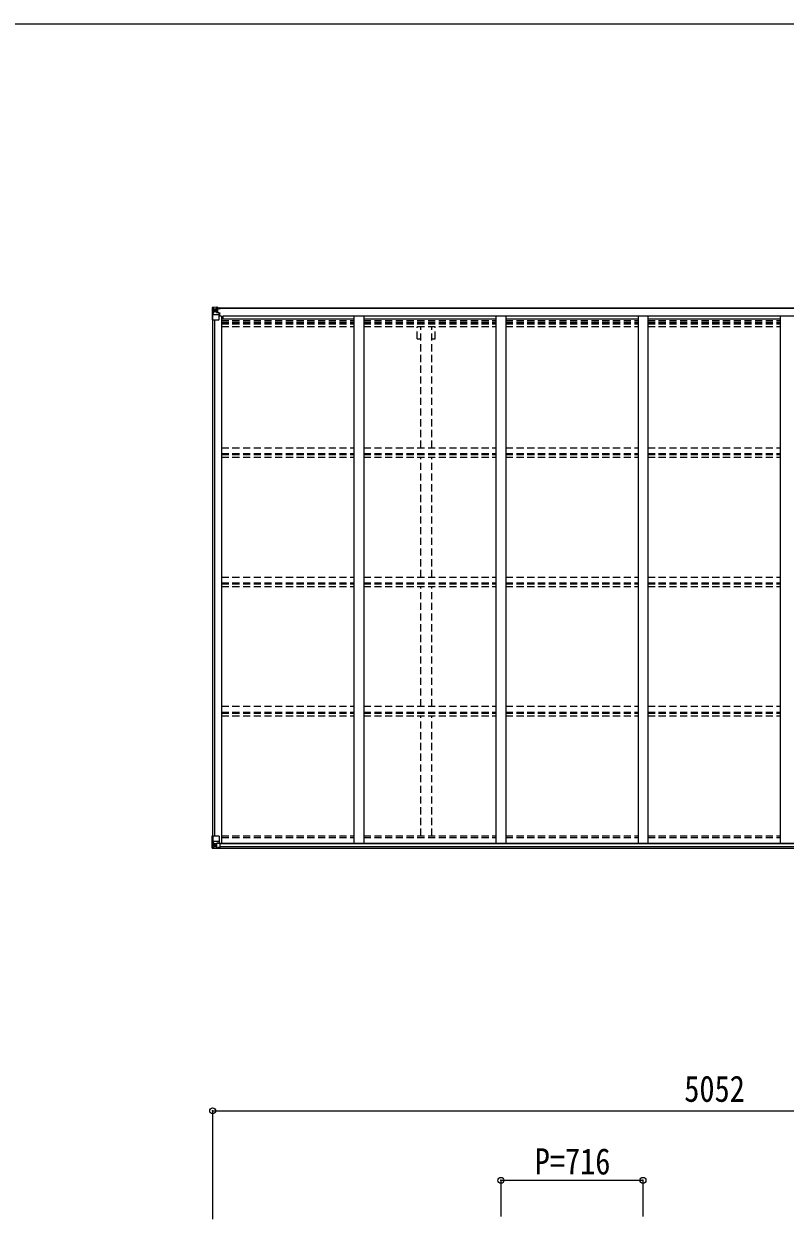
# Model space of a CAD drawing. Units: millimetres at full size, sheet at 1:30; details may follow other scales. Extents: x -8432 to 8432, y -5820 to 5820.
# Drawn here: x 89 to 3924, y -204 to 5820 of the extents above; entities that cross this region are included whole.
import ezdxf
from ezdxf.enums import TextEntityAlignment as Align

# ---------------------------------------------------------------- set-up
doc = ezdxf.new("R2010")
doc.units = ezdxf.units.MM
doc.header["$LTSCALE"] = 30
doc.header["$PDMODE"] = 32
doc.header["$PDSIZE"] = 30
doc.linetypes.add('DASHED1', pattern=[1.8, 1.2, -0.6])
for name, color, linetype, lineweight in [('0-3_ELV2', 4, 'Continuous', 9), ('0-4_TABLE1', 6, 'Continuous', 9), ('0-6_OTH_LINE', 6, 'Continuous', 9), ('F-0_240', 7, 'Continuous', 9)]:
    doc.layers.add(name, color=color, linetype=linetype, lineweight=lineweight)
doc.styles.add('ＭＳ ゴシック', font='')
doc.styles.get('ＭＳ ゴシック').set_extended_font_data('MS Gothic')

msp = doc.modelspace()

# ---------------------------------------------------------------- linework, layer by layer
at = {"layer": '0-3_ELV2'}
for p, q in [((1061.81, 4389.55), (6070.81, 4389.55)), ((1061.81, 4387.41), (6070.81, 4387.41)), ((1085.31, 4347.44), (1072.31, 4347.44)), ((1085.31, 4347.44), (1085.31, 1691.12)), ((1092.81, 4333.75), (1092.81, 4349.27)), ((1092.81, 4349.27), (6039.81, 4349.27)), ((1751.31, 4349.25), (1751.31, 1691.12)), ((1801.31, 4349.25), (1801.31, 1691.12)), ((2467.31, 4349.25), (2467.31, 1691.12)), ((2517.31, 4349.25), (2517.31, 1691.12)), ((3183.31, 4349.25), (3183.31, 1691.12)), ((3233.31, 4349.25), (3233.31, 1691.12)), ((3899.31, 4349.25), (3899.31, 1691.12)), ((1040.31, 4328.78), (1040.31, 1727.14)), ((1050.01, 4328.78), (1050.01, 1727.14)), ((1085.31, 4333.75), (1751.31, 4333.75)), ((1801.31, 4333.75), (2467.31, 4333.75)), ((2517.31, 4333.75), (3183.31, 4333.75)), ((3233.31, 4333.75), (3899.31, 4333.75)), ((1065.04, 1691.12), (6067.57, 1691.12)), ((1076.81, 1688.86), (6055.81, 1688.86)), ((1066.81, 1665.34), (6065.81, 1665.34)), ((1076.81, 1673.24), (6055.81, 1673.24))]:
    msp.add_line(p, q, dxfattribs=at)
at = {"layer": '0-3_ELV2', "linetype": 'DASHED1'}
for p, q in [((1085.31, 4325.36), (1751.31, 4325.36)), ((1085.31, 4317.16), (1751.31, 4317.16)), ((1085.31, 4313.23), (1751.31, 4313.23)), ((1085.31, 4308.15), (1751.31, 4308.15)), ((1085.31, 4295.14), (1751.31, 4295.14)), ((1801.31, 4325.36), (2467.31, 4325.36)), ((1801.31, 4317.16), (2467.31, 4317.16)), ((1801.31, 4313.23), (2467.31, 4313.23)), ((1801.31, 4308.15), (2467.31, 4308.15)), ((1801.31, 4295.14), (2467.31, 4295.14)), ((2071.11, 4233.55), (2071.11, 4293.95)), ((2088.81, 3683.7), (2088.81, 4293.95)), ((2143.81, 3683.7), (2143.81, 4293.95)), ((2161.51, 4233.55), (2161.51, 4293.95)), ((2517.31, 4325.36), (3183.31, 4325.36)), ((2517.31, 4317.16), (3183.31, 4317.16)), ((2517.31, 4313.23), (3183.31, 4313.23)), ((2517.31, 4308.15), (3183.31, 4308.15)), ((2517.31, 4295.14), (3183.31, 4295.14)), ((3233.31, 4325.36), (3899.31, 4325.36)), ((3233.31, 4317.16), (3899.31, 4317.16)), ((3233.31, 4313.23), (3899.31, 4313.23)), ((3233.31, 4308.15), (3899.31, 4308.15)), ((3233.31, 4295.14), (3899.31, 4295.14)), ((2071.11, 4233.55), (2088.81, 4233.55)), ((2143.81, 4233.55), (2161.51, 4233.55)), ((1085.31, 3683.82), (1751.27, 3683.82)), ((1801.31, 3683.82), (2467.27, 3683.82)), ((2517.31, 3683.82), (3183.27, 3683.82)), ((3233.31, 3683.82), (3899.27, 3683.82)), ((1085.31, 3654.09), (1751.27, 3654.09)), ((1085.31, 3649.54), (1751.27, 3649.54)), ((1085.31, 3636.53), (1751.27, 3636.53)), ((1801.31, 3654.09), (2467.27, 3654.09)), ((1801.31, 3649.54), (2467.27, 3649.54)), ((1801.31, 3636.53), (2467.27, 3636.53)), ((2088.81, 3032.04), (2088.81, 3635.33)), ((2143.81, 3032.04), (2143.81, 3635.33)), ((2517.31, 3654.09), (3183.27, 3654.09)), ((2517.31, 3649.54), (3183.27, 3649.54)), ((2517.31, 3636.53), (3183.27, 3636.53)), ((3233.31, 3654.09), (3899.27, 3654.09)), ((3233.31, 3649.54), (3899.27, 3649.54)), ((3233.31, 3636.53), (3899.27, 3636.53)), ((1085.31, 3032.16), (1751.27, 3032.16)), ((1801.31, 3032.16), (2467.27, 3032.16)), ((2517.31, 3032.16), (3183.27, 3032.16)), ((3233.31, 3032.16), (3899.27, 3032.16)), ((1085.31, 3002.43), (1751.27, 3002.43)), ((1085.31, 2997.88), (1751.27, 2997.88)), ((1085.31, 2984.87), (1751.27, 2984.87)), ((1801.31, 3002.43), (2467.27, 3002.43)), ((1801.31, 2997.88), (2467.27, 2997.88)), ((1801.31, 2984.87), (2467.27, 2984.87)), ((2088.81, 2380.38), (2088.81, 2983.67)), ((2143.81, 2380.38), (2143.81, 2983.67)), ((2517.31, 3002.43), (3183.27, 3002.43)), ((2517.31, 2997.88), (3183.27, 2997.88)), ((2517.31, 2984.87), (3183.27, 2984.87)), ((3233.31, 3002.43), (3899.27, 3002.43)), ((3233.31, 2997.88), (3899.27, 2997.88)), ((3233.31, 2984.87), (3899.27, 2984.87)), ((1085.31, 2380.5), (1751.27, 2380.5)), ((1085.31, 2350.76), (1751.27, 2350.76)), ((1801.31, 2380.5), (2467.27, 2380.5)), ((1801.31, 2350.76), (2467.27, 2350.76)), ((2517.31, 2380.5), (3183.27, 2380.5)), ((2517.31, 2350.76), (3183.27, 2350.76)), ((3233.31, 2380.5), (3899.27, 2380.5)), ((3233.31, 2350.76), (3899.27, 2350.76)), ((1085.31, 2346.22), (1751.27, 2346.22)), ((1085.31, 2333.21), (1751.27, 2333.21)), ((1801.31, 2346.22), (2467.27, 2346.22)), ((1801.31, 2333.21), (2467.27, 2333.21)), ((2088.81, 1728.1), (2088.81, 2332.01)), ((2143.81, 1728.1), (2143.81, 2332.01)), ((2517.31, 2346.22), (3183.27, 2346.22)), ((2517.31, 2333.21), (3183.27, 2333.21)), ((3233.31, 2346.22), (3899.27, 2346.22)), ((3233.31, 2333.21), (3899.27, 2333.21)), ((1085.31, 1727.29), (1751.31, 1727.29)), ((1085.31, 1718.95), (1751.31, 1718.95)), ((1801.31, 1727.29), (2467.31, 1727.29)), ((1801.31, 1718.95), (2467.31, 1718.95)), ((2517.31, 1727.29), (3183.31, 1727.29)), ((2517.31, 1718.95), (3183.31, 1718.95)), ((3233.31, 1727.29), (3899.31, 1727.29)), ((3233.31, 1718.95), (3899.31, 1718.95))]:
    msp.add_line(p, q, dxfattribs=at)
at = {"layer": '0-4_TABLE1'}
for p, q in [((1038.31, 4389.49), (1038.31, 4328.78)), ((1066.81, 4392.18), (1039.24, 4390.49)), ((1039.24, 4390.45), (1039.24, 4390.49)), ((1048.21, 4390.88), (1040.29, 4390.41)), ((1041.15, 4389.44), (1041.15, 4389.37)), ((1041.15, 4328.78), (1041.15, 4389.37)), ((1041.7, 4355.66), (1045.84, 4367.75)), ((1041.7, 4355.66), (1048.31, 4355.45)), ((1045.12, 4385.99), (1042.38, 4389.66)), ((1045.97, 4382.48), (1048.31, 4382.54)), ((1045.97, 4369.01), (1045.97, 4382.48)), ((1048.31, 4368.98), (1045.97, 4369.01)), ((1060.31, 4391.67), (1048.31, 4390.89)), ((1061.81, 4382.54), (1048.31, 4382.54)), ((1061.81, 4368.98), (1048.31, 4368.98)), ((1048.31, 4368.98), (1048.31, 4368.98)), ((1048.31, 4355.45), (1072.31, 4355.45)), ((1053.79, 4375.34), (1053.79, 4374.38)), ((1060.31, 4365.69), (1060.31, 4391.78)), ((1060.31, 4390.9), (1066.81, 4391.3)), ((1061.81, 4386.08), (1060.31, 4386.08)), ((1061.13, 4365.43), (1071.48, 4363.77)), ((1061.13, 4364.79), (1061.13, 4365.43)), ((1071.48, 4363.14), (1061.13, 4364.79)), ((1066.81, 4390.37), (1061.81, 4390.28)), ((1070.31, 4385.72), (1061.81, 4385.72)), ((1065.81, 4380.79), (1061.81, 4380.79)), ((1065.81, 4372.58), (1061.81, 4372.58)), ((1061.91, 4384.42), (1065.81, 4384.42)), ((1062.3, 4384.79), (1072.31, 4384.87)), ((1062.3, 4384.62), (1062.3, 4384.79)), ((1077.31, 4384.75), (1062.3, 4384.62)), ((1062.31, 4386.74), (1062.31, 4384.79)), ((1070.31, 4386.74), (1062.31, 4386.74)), ((1070.31, 4386.72), (1062.31, 4386.72)), ((1065.81, 4364.68), (1065.81, 4384.65)), ((1066.81, 4389.55), (1066.81, 4392.18)), ((1070.31, 4385.72), (1070.31, 4387.41)), ((1071.48, 4363.77), (1071.48, 4363.14)), ((1071.76, 4363.7), (1076.81, 4363.65)), ((1071.81, 4389.98), (1071.81, 4389.55)), ((1072.11, 4389.98), (1071.81, 4389.98)), ((1072.11, 4389.98), (1073.8, 4389.55)), ((1072.31, 4386.48), (1078.31, 4386.48)), ((1072.31, 4329.78), (1072.31, 4362.88)), ((1076.81, 4361.93), (1072.31, 4361.91)), ((1076.81, 4351.78), (1072.31, 4351.78)), ((1075.81, 4363.66), (1075.81, 4361.93)), ((1076.81, 4347.44), (1076.81, 4363.65)), ((1077.31, 4387.41), (1077.31, 4386.48)), ((1078.31, 4384.8), (1078.31, 4387.41)), ((1038.31, 4328.78), (1071.31, 4328.78)), ((1038.31, 1727.14), (1071.31, 1727.14)), ((1038.31, 1666.43), (1038.31, 1727.14)), ((1041.15, 1727.14), (1041.15, 1666.56)), ((1041.7, 1700.26), (1048.31, 1700.47)), ((1041.7, 1700.26), (1045.84, 1688.17)), ((1048.31, 1686.94), (1045.97, 1686.91)), ((1045.97, 1686.91), (1045.97, 1673.44)), ((1048.31, 1700.47), (1072.31, 1700.47)), ((1048.31, 1686.94), (1048.31, 1686.94)), ((1060.31, 1686.94), (1048.31, 1686.94)), ((1060.31, 1690.93), (1066.81, 1690.93)), ((1060.31, 1690.93), (1060.31, 1664.14)), ((1071.48, 1692.79), (1061.13, 1691.13)), ((1061.13, 1691.13), (1061.13, 1690.93)), ((1063.83, 1690.93), (1071.48, 1692.15)), ((1066.81, 1690.93), (1075.81, 1690.9)), ((1071.48, 1692.15), (1071.48, 1692.79)), ((1072.31, 1726.14), (1072.31, 1693.04)), ((1076.81, 1689.99), (1076.81, 1669.83)), ((1039.24, 1665.47), (1039.24, 1665.43)), ((1048.21, 1665.05), (1040.29, 1665.52)), ((1041.15, 1666.49), (1041.15, 1666.56)), ((1045.12, 1669.93), (1042.38, 1666.26)), ((1045.97, 1673.44), (1048.31, 1673.38)), ((1048.31, 1673.38), (1060.31, 1673.38)), ((1060.31, 1664.26), (1048.31, 1665.04)), ((1052.83, 1680.58), (1052.83, 1681.54)), ((1066.81, 1663.74), (1066.81, 1669.69)), ((1075.81, 1669.12), (1066.81, 1669.06))]:
    msp.add_line(p, q, dxfattribs=at)
for points in [[(1051.87, 4376.3), (1050.91, 4376.3), (1050.91, 4377.26), (1051.87, 4377.26)], [(1052.83, 4378.22), (1052.83, 4379.18), (1053.79, 4379.18), (1053.79, 4378.22)], [(1053.79, 4374.38), (1052.83, 4374.38), (1052.83, 4375.34)], [(1054.75, 4377.26), (1055.71, 4377.26), (1055.71, 4376.3), (1054.75, 4376.3)], [(1066.81, 4390.78), (1061.81, 4390.78), (1061.81, 4365.32)], [(1072.31, 4386.48), (1072.31, 4384.86), (1078.31, 4384.92)], [(1039.24, 1665.43), (1048.31, 1664.88), (1066.81, 1663.74)], [(1051.87, 1678.66), (1050.91, 1678.66), (1050.91, 1679.62), (1051.87, 1679.62)], [(1052.83, 1681.54), (1053.79, 1681.54), (1053.79, 1680.58)], [(1053.79, 1677.7), (1053.79, 1676.74), (1052.83, 1676.74), (1052.83, 1677.7)], [(1054.75, 1679.62), (1055.71, 1679.62), (1055.71, 1678.66), (1054.75, 1678.66)], [(1076.81, 1669.83), (1076.79, 1669.72), (1066.81, 1669.69)]]:
    msp.add_lwpolyline(points, dxfattribs=at)
for centre in [(1053.31, 4376.78), (1053.31, 1679.14)]:
    msp.add_circle(centre, 5.3, dxfattribs=at)
for centre, radius, start, end in [((1039.3, 4389.49), 0.999, 93.4424, 179.95083), ((1039.3, 4389.45), 0.999, 93.4424, 179.95083), ((1039.31, 4389.5), 1, 93.50017, 180.00079), ((1040.46, 4403.1), 12.7, 269.24466, 275.10311), ((1042.43, 4389.49), 1.28, 131.17831, 182.45895), ((1051.87, 4378.22), 0.96, 270, 0), ((1051.87, 4375.34), 0.96, 0, 90), ((1054.75, 4378.22), 0.96, 180, 270), ((1054.75, 4375.34), 0.96, 90, 180), ((1061.24, 4366.36), 0.937, 182.32209, 263.26766), ((1061.24, 4365.72), 0.937, 182.32209, 263.26766), ((1062.31, 4387.24), 0.5, 179.99802, 269.99691), ((1062.31, 4387.22), 0.5, 180.00109, 270.00109), ((1062.31, 4384.29), 0.5, 90.52895, 180.04464), ((1062.32, 4384.11), 0.513, 91.88028, 181.04707), ((1071.37, 4362.84), 0.937, 2.32209, 83.26766), ((1071.37, 4362.21), 0.937, 2.32209, 83.26766), ((1077.44, 4392.44), 7.69, 268.96999, 276.43426), ((1071.31, 4329.78), 1, 270, 0), ((1061.24, 1690.2), 0.937, 96.73234, 129.06602), ((1071.31, 1726.14), 1, 0, 90), ((1071.37, 1693.72), 0.937, 276.73234, 357.67791), ((1071.37, 1693.08), 0.937, 276.73234, 357.67791), ((1039.3, 1666.47), 0.999, 180.04917, 266.5576), ((1039.3, 1666.43), 0.999, 180.04917, 266.5576), ((1039.31, 1666.43), 1, 179.99921, 266.49983), ((1040.46, 1652.82), 12.7, 84.89689, 90.75534), ((1042.43, 1666.43), 1.28, 177.54105, 228.82169), ((1051.87, 1680.58), 0.96, 270, 0), ((1051.87, 1677.7), 0.96, 0, 90), ((1054.75, 1680.58), 0.96, 180, 270), ((1054.75, 1677.7), 0.96, 90, 180)]:
    msp.add_arc(centre, radius, start, end, dxfattribs=at)
for centre, major_axis, ratio, start_param, end_param in [((1240.24, 4402.81), (201, 12.36), 0.060933, 3.1373463, 3.1378449), ((1041.24, 4390.57), (2, 0.12), 0.060933, 3.1378449, 4.2119296), ((1042.42, 4358.01), (0.85, 2.32), 0.403757, 2.3087461, 3.2744049), ((1041.44, 4387.48), (-0.02, 3), 0.466854, 5.5234897, 6.1575023), ((1043.1, 4382.4), (0.03, 5), 0.573921, 4.7320603, 5.5159136), ((1044.57, 4369.03), (0, 3), 0.468246, 4.2703918, 4.7058971), ((966.56, 4382.54), (81.75, 0), 0.061163, 0, 0.0007725), ((1042.42, 1697.91), (0.85, -2.32), 0.403757, 3.0087805, 3.9744392), ((1044.57, 1686.89), (0, -3), 0.468246, 1.5772882, 2.0127935), ((1075.81, 1689.99), (1, -0.021), 0.906239, 0.0187047, 1.589501), ((1041.24, 1665.35), (2, -0.12), 0.060933, 2.0712557, 3.1453404), ((1240.24, 1653.12), (201, -12.36), 0.060933, 3.1453404, 3.145839), ((1041.44, 1668.45), (-0.02, -3), 0.466854, 0.125683, 0.7596956), ((1043.1, 1673.52), (0.03, -5), 0.573921, 0.7672717, 1.551125), ((966.56, 1673.38), (81.75, 0), 0.061163, 6.2824128, 6.2831853), ((1075.81, 1669.82), (1, 0.012), 0.707053, 4.7036637, 6.124411)]:
    msp.add_ellipse(centre, major_axis=major_axis, ratio=ratio, start_param=start_param, end_param=end_param, dxfattribs=at)
at = {"layer": '0-6_OTH_LINE'}
for p, q in [((1040.31, 341.51), (1040.31, -203.9)), ((1040.31, 341.51), (6092.31, 341.51)), ((2492.31, -8.49), (2492.31, -190.95)), ((2492.31, -8.49), (3208.31, -8.49)), ((3208.31, -8.49), (3208.31, -190.95))]:
    msp.add_line(p, q, dxfattribs=at)
for p in [(1040.31, 341.51), (2492.31, -8.49), (3208.31, -8.49)]:
    msp.add_point(p, dxfattribs=at)
at = {"layer": 'F-0_240', "color": 5}
msp.add_line((-8432.06, 5820), (8007.94, 5820), dxfattribs=at)

# ---------------------------------------------------------------- texts
at = {"layer": '0-6_OTH_LINE', "color": 7, "style": 'ＭＳ ゴシック', "width": 0.85}
for s, p in [('5052', (3416.31, 347.51)), ('P=716', (2662.81, -18.49))]:
    msp.add_text(s, height=132, dxfattribs=at).set_placement(p, align=Align.BOTTOM_LEFT)

doc.saveas('drawing.dxf')
